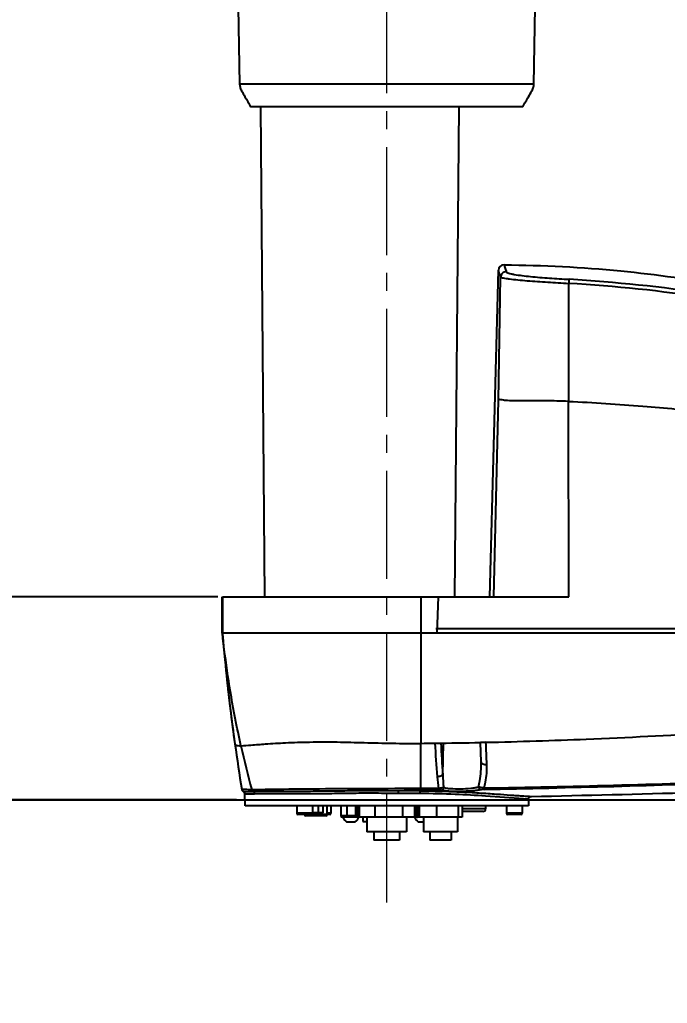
# Model space of a CAD drawing. Header units: millimetres. Extents: x 4086 to 8300, y 123 to 1549.
# Drawn here: x 6868.9 to 6983.2, y 836.6 to 1010.3 of the extents above; entities that cross this region are included whole.
import ezdxf

# ---------------------------------------------------------------- set-up
doc = ezdxf.new("R2010")
doc.units = ezdxf.units.MM
doc.linetypes.add('CENTER2', pattern=[28.575, 19.05, -3.175, 3.175, -3.175])
doc.layers.add('中心线层', color=7, linetype='CENTER2', lineweight=0)
doc.layers.add('标注层', color=7, linetype='Continuous', lineweight=0)
doc.layers.add('外形图', color=7, linetype='Continuous')
doc.styles.add('思源黑', font='SourceHanSansCN-Normal.ttf')
doc.dimstyles.new('尺寸标注_1_4比例', dxfattribs={"dimtxt": 7, "dimasz": 6, "dimexe": 2, "dimexo": 1.5, "dimgap": 1, "dimtad": 1, "dimdec": 1, "dimlfac": 4, "dimdsep": 46, "dimtxsty": '思源黑', "dimcen": 0.09, "dimadec": 0, "dimazin": 0, "dimtp": 0.01, "dimtm": 0.01, "dimtfac": 1, "dimtdec": 1, "dimtofl": 0, "dimtmove": 0, "dimatfit": 3, "dimfxl": 1, "dimtolj": 1, "dimarcsym": 0})

# ---------------------------------------------------------------- blocks, each defined once
blk = doc.blocks.new('*D1290')
at = {"layer": 'Defpoints', "color": 0}
for p in [(6705.98, 1089.99), (6723.13, 1089.99), (7085.41, 872.48)]:
    blk.add_point(p, dxfattribs=at)
at = {"layer": '标注层', "color": 0, "lineweight": -2}
for p, q in [((6721.63, 1089.99), (6703.98, 1089.99)), ((6705.98, 878.48), (6705.98, 1083.99)), ((7083.91, 872.48), (6703.98, 872.48))]:
    blk.add_line(p, q, dxfattribs=at)
at = {"layer": '标注层', "color": 0}
for points in [[(6706.98, 1083.99), (6704.98, 1083.99), (6705.98, 1089.99)], [(6704.98, 878.48), (6706.98, 878.48), (6705.98, 872.48)]]:
    blk.add_solid(points, dxfattribs=at)
at = {"layer": '标注层', "color": 0, "insert": (6701.35, 981.24), "char_height": 7, "attachment_point": 5, "rotation": 90, "style": '思源黑'}
blk.add_mtext('\\A1;435.2', dxfattribs=at)
blk = doc.blocks.new('*D1291')
at = {"layer": 'Defpoints', "color": 0}
for p in [(6765.88, 908.39), (6904.65, 908.39), (6908.65, 872.54)]:
    blk.add_point(p, dxfattribs=at)
at = {"layer": '标注层', "color": 0, "lineweight": -2}
for p, q in [((6903.15, 908.39), (6763.88, 908.39)), ((6765.88, 878.54), (6765.88, 902.39)), ((6907.15, 872.54), (6763.88, 872.54))]:
    blk.add_line(p, q, dxfattribs=at)
at = {"layer": '标注层', "color": 0}
for points in [[(6766.88, 902.39), (6764.88, 902.39), (6765.88, 908.39)], [(6764.88, 878.54), (6766.88, 878.54), (6765.88, 872.54)]]:
    blk.add_solid(points, dxfattribs=at)
at = {"layer": '标注层', "color": 0, "insert": (6761.32, 887.27), "char_height": 7, "attachment_point": 5, "rotation": 90, "style": '思源黑'}
blk.add_mtext('\\A1;72', dxfattribs=at)
blk = doc.blocks.new('*D1296')
at = {"layer": 'Defpoints', "color": 0}
for p in [(6825.63, 1097.49), (7146.83, 1097.49), (7071.18, 836.63)]:
    blk.add_point(p, dxfattribs=at)
at = {"layer": '标注层', "color": 0, "lineweight": -2}
for p, q in [((6827.13, 1097.49), (7148.83, 1097.49)), ((7146.83, 842.63), (7146.83, 1091.49)), ((7072.68, 836.63), (7148.83, 836.63))]:
    blk.add_line(p, q, dxfattribs=at)
at = {"layer": '标注层', "color": 0}
for points in [[(7147.83, 1091.49), (7145.83, 1091.49), (7146.83, 1097.49)], [(7145.83, 842.63), (7147.83, 842.63), (7146.83, 836.63)]]:
    blk.add_solid(points, dxfattribs=at)
at = {"layer": '标注层', "color": 0, "insert": (7142.2, 969.51), "char_height": 7, "attachment_point": 5, "rotation": 90, "style": '思源黑'}
blk.add_mtext('\\A1;523.7', dxfattribs=at)
blk = doc.blocks.new('*D1348')
at = {"layer": 'Defpoints', "color": 0}
for p in [(6763.68, 1015.88), (6766.1, 1015.88), (6905.35, 908.39)]:
    blk.add_point(p, dxfattribs=at)
at = {"layer": '标注层', "color": 0, "lineweight": -2}
for p, q in [((6765.18, 1015.88), (6768.1, 1015.88)), ((6766.1, 914.39), (6766.1, 1009.88)), ((6903.85, 908.39), (6764.1, 908.39))]:
    blk.add_line(p, q, dxfattribs=at)
at = {"layer": '标注层', "color": 0}
for points in [[(6767.1, 1009.88), (6765.1, 1009.88), (6766.1, 1015.88)], [(6765.1, 914.39), (6767.1, 914.39), (6766.1, 908.39)]]:
    blk.add_solid(points, dxfattribs=at)
at = {"layer": '标注层', "color": 0, "insert": (6761.46, 962.14), "char_height": 7, "attachment_point": 5, "rotation": 90, "style": '思源黑'}
blk.add_mtext('\\A1;430', dxfattribs=at)

msp = doc.modelspace()

# ---------------------------------------------------------------- linework, layer by layer
at = {"layer": '中心线层'}
msp.add_line((6933.6752, 854.417), (6933.6752, 1101.6827), dxfattribs=at)
at = {"layer": '外形图', "color": 7, "linetype": 'Continuous'}
for p, q in [((6907.4859, 1012.3757), (6907.7214, 998.8846)), ((6959.6289, 998.8846), (6959.8644, 1012.3757)), ((6959.6289, 998.8846), (6907.7214, 998.8846)), ((6957.6752, 994.8846), (6909.6752, 994.8846)), ((6912.1828, 908.3941), (6911.4382, 994.8846)), ((6945.689, 908.3941), (6946.4341, 994.8846)), ((6951.8483, 908.3941), (6953.3853, 966.0289)), ((6953.3878, 943.1104), (6953.7689, 964.8178)), ((6965.7759, 963.7043), (6965.7587, 942.8836)), ((6952.5657, 908.3885), (6953.3878, 943.1103)), ((6965.8014, 908.3941), (6965.7587, 942.8836)), ((6904.6453, 901.9846), (6904.6453, 908.3941)), ((6904.7051, 908.3941), (6904.7051, 901.9846)), ((6904.7051, 908.3941), (6965.8014, 908.3941)), ((6939.7441, 901.9846), (6939.7441, 908.3941)), ((6942.7476, 908.3941), (6942.5242, 901.9964)), ((6912.6644, 901.9858), (6904.6453, 901.9846)), ((6904.6899, 901.7965), (6904.7354, 901.2676)), ((6904.7354, 901.2676), (6904.8769, 899.6885)), ((7097.1752, 901.9846), (6912.6644, 901.9858)), ((6939.6801, 901.9846), (6939.6797, 882.5141)), ((7097.1483, 902.7346), (6942.3335, 902.7346)), ((7097.1484, 902.7346), (6942.55, 902.7346)), ((6904.8769, 899.6885), (6905.0525, 897.8486)), ((6905.0525, 897.8486), (6905.2626, 895.7755)), ((6905.2626, 895.7755), (6905.5395, 893.1705)), ((6905.8381, 890.527), (6906.2777, 886.9179)), ((6906.0517, 888.7354), (6906.0565, 888.6961)), ((6906.2777, 886.9179), (6906.4781, 885.3674)), ((6906.4781, 885.3674), (6906.6948, 883.7497)), ((6906.6948, 883.7497), (6906.8776, 882.4284)), ((6939.6793, 874.5463), (6939.6798, 882.5144)), ((6943.5462, 876.9675), (6943.6895, 882.5628)), ((6950.3286, 879.242), (6950.2388, 882.6808)), ((6908.1053, 874.3887), (6908.1261, 874.3069)), ((6908.1053, 874.3887), (6908.1053, 874.3887)), ((6908.1261, 874.3069), (6908.1712, 874.2108)), ((6908.1712, 874.2108), (6908.2197, 874.1439)), ((6908.1961, 874.1737), (6908.1968, 874.1727)), ((6908.1968, 874.1727), (6908.2707, 874.0925)), ((6908.1968, 874.1727), (6908.2015, 874.1664)), ((6908.2197, 874.1439), (6908.2811, 874.0837)), ((6908.2707, 874.0925), (6908.363, 874.0284)), ((6908.2811, 874.0837), (6908.3631, 874.0284)), ((6908.361, 874.0295), (6908.3611, 874.0295)), ((6908.3835, 874.0165), (6908.4214, 873.9907)), ((6908.4468, 873.9702), (6908.4956, 873.9216)), ((6908.612, 873.6805), (6908.6196, 873.6054)), ((6908.6196, 873.6054), (6908.7701, 873.6079)), ((6908.6752, 871.4846), (6908.6196, 873.6054)), ((6908.7701, 873.6079), (6910.3349, 873.6065)), ((6939.6792, 874.1459), (6939.6792, 874.2134)), ((6958.6076, 872.6681), (6957.8229, 872.716)), ((6958.706, 872.6625), (6958.6076, 872.6681)), ((6958.706, 872.6625), (6958.6752, 871.4846)), ((6958.6752, 871.4846), (6908.6752, 871.4846)), ((6917.8402, 871.4846), (6917.8402, 870.1721)), ((6920.5902, 870.1721), (6917.8402, 870.1721)), ((6923.6095, 869.9846), (6918.0277, 869.9846)), ((6920.5902, 871.4846), (6920.5902, 870.1721)), ((6922.463, 870.2346), (6920.5902, 870.2346)), ((6921.6577, 870.2346), (6921.6577, 871.4846)), ((6922.0038, 870.2346), (6922.0038, 869.9846)), ((6922.463, 870.2346), (6922.463, 871.4846)), ((6923.797, 870.1721), (6923.1743, 870.1721)), ((6923.176, 869.9846), (6923.176, 871.4846)), ((6923.797, 871.4846), (6923.797, 870.1721)), ((6925.5982, 871.4846), (6925.5982, 869.7346)), ((6926.701, 869.7346), (6926.701, 871.4846)), ((6928.1595, 871.4846), (6928.1595, 869.7346)), ((6928.349, 871.4846), (6928.349, 869.7346)), ((6928.649, 869.4846), (6928.6491, 871.4846)), ((6928.7859, 871.4846), (6928.7859, 869.4846)), ((6931.5756, 871.4846), (6931.5756, 869.4846)), ((6936.4669, 871.4846), (6936.4669, 869.4846)), ((6938.5686, 871.4846), (6938.5686, 869.4846)), ((6938.6991, 871.4846), (6938.699, 869.4846)), ((6938.999, 869.7346), (6938.999, 871.4846)), ((6939.1875, 869.7346), (6939.1875, 871.4846)), ((6939.3733, 871.4846), (6939.3733, 869.4846)), ((6942.4585, 871.4846), (6942.4585, 869.4846)), ((6946.2619, 871.4846), (6946.2619, 869.4846)), ((6946.9801, 871.4846), (6946.9801, 869.4846)), ((6951.1248, 870.9846), (6946.9801, 870.9846)), ((6950.6247, 870.4846), (6946.9801, 870.4846)), ((6951.1248, 871.4846), (6951.1248, 870.9846)), ((6954.8002, 871.4846), (6954.8002, 870.1721)), ((6957.5502, 870.1721), (6954.8002, 870.1721)), ((6957.3627, 869.9846), (6954.9877, 869.9846)), ((6957.5502, 871.4846), (6957.5502, 870.1721)), ((6922.926, 869.7346), (6919.426, 869.7346)), ((6928.2519, 869.7346), (6925.5982, 869.7346)), ((6928.5555, 869.4846), (6925.8486, 869.4846)), ((6926.5982, 868.6596), (6928.0982, 868.6596)), ((6928.7839, 869.7346), (6928.349, 869.7346)), ((6938.749, 869.4846), (6928.599, 869.4846)), ((6929.4488, 869.4846), (6929.4488, 868.7346)), ((6929.4488, 868.7346), (6930.1753, 868.7346)), ((6930.1772, 869.4846), (6930.1772, 866.9096)), ((6937.1772, 869.4846), (6937.1772, 866.9096)), ((6938.999, 869.7346), (6938.5667, 869.7346)), ((6946.9801, 869.4846), (6938.7916, 869.4846)), ((6939.3733, 869.7346), (6939.0219, 869.7346)), ((6939.2482, 868.6596), (6940.1767, 868.6596)), ((6940.1767, 869.4846), (6940.1767, 866.9096)), ((6946.1767, 869.4846), (6946.1767, 866.9096)), ((6937.1772, 866.9096), (6930.1772, 866.9096)), ((6931.4272, 866.9096), (6931.4272, 865.4096)), ((6935.9272, 866.9096), (6935.9272, 865.4096)), ((6946.1767, 866.9096), (6940.1767, 866.9096)), ((6941.3017, 866.9096), (6941.3017, 865.4096)), ((6945.0517, 866.9096), (6945.0517, 865.4096)), ((6935.9272, 865.4096), (6931.4272, 865.4096)), ((6945.0517, 865.4096), (6941.3017, 865.4096))]:
    msp.add_line(p, q, dxfattribs=at)
for points in [[(6905.5395, 893.1705), (6905.61, 892.5311), (6905.8381, 890.527)], [(6908.361, 874.0295), (6908.3834, 874.0165), (6908.4468, 873.9702)], [(6908.4214, 873.9907), (6908.454, 873.9639), (6908.481, 873.9378)], [(6908.481, 873.9378), (6908.5027, 873.9138), (6908.5191, 873.8932), (6908.5306, 873.8773), (6908.5342, 873.8721)], [(6908.4976, 873.9197), (6908.5337, 873.8727), (6908.5624, 873.8249)], [(6908.5624, 873.8249), (6908.5923, 873.7559), (6908.612, 873.6805)]]:
    msp.add_lwpolyline(points, dxfattribs=at)
for centre, radius, start, end in [((6954.3692, 966.0027), 0.9843, 89.363736, 178.47259), ((7303.0159, 936.6737), 399.8483, 184.976984, 186.885821), ((7249.8674, 930.5543), 346.3497, 186.941458, 187.987154), ((7240.8508, 929.3148), 337.2483, 187.991474, 189.373248), ((7074.5228, 919.0055), 170.6099, 192.48894, 195.182205), ((6930.6684, 1793.0275), 910.5534, 270.5670237, 270.7220998), ((6931.0314, 1766.5488), 884.0766, 270.7202176, 271.2448824), ((7985.7487, 957.961), 1046.3262, 184.1334528, 184.4587049), ((8371.6602, 961.6835), 1430.6245, 183.1706232, 183.3948204), ((6907.2367, 3280.8726), 2406.8675, 271.0386015, 273.2154972), ((6908.6061, 874.4729), 0.5078, 204.110859, 209.227602), ((6908.5889, 874.4631), 0.488, 209.209956, 216.353805), ((6908.5941, 874.4677), 0.4948, 217.514884, 222.019422), ((6908.6037, 874.4763), 0.5078, 222.013337, 225.812529), ((6908.1193, 873.5938), 0.4997, 20.527628, 28.622573), ((6936.3681, 534.7261), 338.9509, 89.458753, 90.106134), ((6936.3099, 502.5236), 371.6376, 89.480553, 90.083435), ((6877.8732, 4719.114), 3846.8246, 271.211336, 271.6355529), ((6918.0277, 870.1721), 0.1875, 180, 270), ((6919.426, 869.9846), 0.25, 180, 270), ((6920.4027, 870.1721), 0.1875, 270, 0), ((6922.926, 869.9846), 0.25, 270, 0), ((6923.6095, 870.1721), 0.1875, 270, 0), ((6950.6248, 870.9846), 0.5, 270, 0), ((6954.9877, 870.1721), 0.1875, 180, 270), ((6957.3627, 870.1721), 0.1875, 270, 0), ((6925.8482, 869.7346), 0.25, 180, 270), ((6927.3482, 869.9619), 1.5028, 198.517152, 240.061662), ((6927.3482, 869.9619), 1.5028, 299.938338, 341.482848), ((6928.599, 869.7346), 0.25, 180, 270), ((6939.9982, 869.9619), 1.5028, 198.517152, 240.061662), ((6938.749, 869.7346), 0.25, 270, 0)]:
    msp.add_arc(centre, radius, start, end, dxfattribs=at)
for points, knots in [([(6907.7214, 998.8846), (6907.7245, 998.7087), (6907.756, 998.4285), (6907.899, 998.0445), (6908.1764, 997.4712), (6908.7876, 996.4165), (6909.3335, 995.4765), (6909.6752, 994.8846)], [0, 0, 0, 0, 0.11761561, 0.18567085, 0.27306325, 0.54314582, 1, 1, 1, 1]), ([(6957.6752, 994.8846), (6958.0169, 995.4765), (6958.5627, 996.4165), (6959.1739, 997.4712), (6959.4513, 998.0445), (6959.5943, 998.4285), (6959.6258, 998.7087), (6959.6289, 998.8846)], [0, 0, 0, 0, 0.45685418, 0.72693675, 0.81432915, 0.88238439, 1, 1, 1, 1]), ([(6953.7689, 964.8178), (6953.7058, 965.0014), (6953.6055, 965.284), (6953.4764, 965.7384), (6953.426, 965.8401), (6953.3855, 966.0529), (6953.3853, 966.0289)], [0, 0, 0, 0, 0.45845209, 0.76695338, 0.94347642, 1, 1, 1, 1]), ([(6954.7747, 965.766), (6954.5252, 965.7702), (6954.0039, 965.5754), (6953.7773, 965.0658), (6953.7689, 964.8178)], [0, 0, 0, 0, 0.50145769, 1, 1, 1, 1]), ([(6954.3801, 966.9869), (6961.2522, 966.9106), (6974.4686, 966.2724), (7000.4482, 962.563), (7019.1218, 957.2702), (7031.4959, 953.3035)], [0, 0, 0, 0, 0.26224659, 0.50415313, 1, 1, 1, 1]), ([(6954.3824, 966.9869), (6954.3824, 967.011), (6954.4239, 966.7967), (6954.4744, 966.6943), (6954.6057, 966.2362), (6954.7074, 965.9513), (6954.7715, 965.7661)], [0, 0, 0, 0, 0.05643318, 0.23275555, 0.54112714, 1, 1, 1, 1]), ([(6954.7747, 965.766), (6954.7935, 965.7119), (6954.9516, 965.6198), (6955.2356, 965.5147), (6955.673, 965.4026), (6956.446, 965.2459), (6957.5893, 965.0728), (6959.0946, 964.9019), (6960.7184, 964.7617), (6962.9788, 964.5992), (6964.6926, 964.4981), (6965.8412, 964.4253)], [0, 0, 0, 0, 0.01532578, 0.04368136, 0.08423019, 0.13461338, 0.25553567, 0.39322583, 0.54036067, 0.6918409, 1, 1, 1, 1]), ([(6953.7689, 964.8178), (6953.8004, 964.7744), (6953.9806, 964.734), (6954.2875, 964.6573), (6954.7715, 964.5872), (6955.6219, 964.4703), (6956.8748, 964.3297), (6958.5161, 964.178), (6960.2777, 964.044), (6962.7091, 963.884), (6964.5473, 963.7823), (6965.7759, 963.7043)], [0, 0, 0, 0, 0.01331615, 0.04125795, 0.08203278, 0.13301833, 0.25537616, 0.3946601, 0.54267572, 0.69416904, 1, 1, 1, 1]), ([(6965.8412, 964.4253), (6965.8353, 964.3951), (6965.8083, 964.1549), (6965.7909, 963.9144), (6965.7759, 963.7043)], [0, 0, 0, 0, 0.12742003, 1, 1, 1, 1]), ([(7060.4738, 939.7484), (7052.8467, 942.6816), (7037.5648, 948.4889), (7014.2657, 956.1975), (6990.2727, 961.6306), (6973.948, 963.1907), (6965.7759, 963.7043)], [0, 0, 0, 0, 0.24980989, 0.4997432, 0.74968483, 1, 1, 1, 1]), ([(7060.6524, 940.3813), (7053.0029, 943.2795), (7037.7111, 949.119), (7014.3889, 956.8748), (6990.365, 962.3299), (6974.0202, 963.9071), (6965.8412, 964.4253)], [0, 0, 0, 0, 0.24973727, 0.49974091, 0.74979677, 1, 1, 1, 1]), ([(6965.7587, 942.8836), (6965.0771, 942.9128), (6963.7166, 942.9488), (6961.6862, 942.9623), (6959.6994, 942.957), (6957.8094, 942.9538), (6956.1708, 942.9872), (6954.7786, 942.9918), (6954.0333, 943.1377), (6953.4418, 943.2335), (6953.3879, 943.1103)], [0, 0, 0, 0, 0.16518159, 0.3295431, 0.49149069, 0.646855, 0.78514626, 0.89463602, 0.96744891, 1, 1, 1, 1]), ([(6965.7586, 942.882), (6970.1379, 942.6846), (6978.3932, 942.0951), (6990.5867, 941.0221), (7003.5884, 939.643), (7018.9495, 937.2501), (7035.9103, 934.0019), (7052.2193, 930.5878), (7066.2836, 927.4073), (7074.7653, 925.3624), (7078.7621, 924.3798)], [0, 0, 0, 0, 0.1146575, 0.21641155, 0.32016996, 0.45655607, 0.62287369, 0.77180652, 0.89235208, 1, 1, 1, 1]), ([(6907.9499, 882.111), (6907.5943, 883.7157), (6906.2332, 890.2924), (6905.2398, 896.944), (6904.6773, 901.9846)], [0, 0, 0, 0, 0.24475151, 1, 1, 1, 1]), ([(6951.1829, 882.7019), (6957.0874, 882.8365), (6970.2198, 883.2692), (6987.3491, 884.1553), (7002.8104, 885.1292), (7015.4784, 886.0337), (7028.6661, 887.1384), (7037.5913, 888.194), (7042.1006, 888.7611)], [0, 0, 0, 0, 0.19437861, 0.43242462, 0.56449246, 0.7042503, 0.85042103, 1, 1, 1, 1]), ([(6906.8776, 882.4286), (6906.8844, 882.382), (6906.9511, 882.28), (6907.1392, 882.1587), (6907.4904, 882.0947), (6907.7734, 882.1012), (6907.9499, 882.111)], [0, 0, 0, 0, 0.11867522, 0.28666338, 0.55481356, 1, 1, 1, 1]), ([(6907.9498, 882.1109), (6908.5369, 882.1306), (6909.9825, 882.2389), (6912.5971, 882.453), (6916.0529, 882.6559), (6918.6517, 882.7334), (6920.0765, 882.7567)], [0, 0, 0, 0, 0.14509604, 0.35790874, 0.64803925, 1, 1, 1, 1]), ([(6920.0765, 882.7567), (6921.691, 882.7831), (6924.9067, 882.7816), (6929.7644, 882.6504), (6934.6831, 882.5154), (6938.0039, 882.4976), (6939.6797, 882.5144)], [0, 0, 0, 0, 0.24708152, 0.49194, 0.74356432, 1, 1, 1, 1]), ([(6949.8907, 874.8277), (6949.9758, 875.1896), (6950.2646, 876.6429), (6950.3575, 878.1331), (6950.3286, 879.242)], [0, 0, 0, 0, 0.25098544, 1, 1, 1, 1]), ([(6950.3286, 879.242), (6950.3303, 879.1779), (6950.4067, 879.0254), (6950.6492, 878.8812), (6950.9732, 878.7926), (6951.216, 878.7777), (6951.339, 878.7808)], [0, 0, 0, 0, 0.16123814, 0.39312667, 0.69075411, 1, 1, 1, 1]), ([(6950.8829, 874.6537), (6950.974, 874.9916), (6951.2819, 876.3448), (6951.3808, 877.7445), (6951.339, 878.7808)], [0, 0, 0, 0, 0.2522968, 1, 1, 1, 1]), ([(6943.5462, 876.9677), (6943.5196, 876.9179), (6943.4094, 876.8239), (6943.0936, 876.6779), (6942.7984, 876.6313), (6942.5891, 876.619)], [0, 0, 0, 0, 0.16212171, 0.39771165, 1, 1, 1, 1]), ([(6950.8829, 874.6537), (6958.493, 874.7593), (6973.7219, 875.0976), (7004.1779, 876.0957), (7027.0164, 877.1791), (7042.2282, 878.1105)], [0, 0, 0, 0, 0.24976257, 0.4998628, 1, 1, 1, 1]), ([(6908.1503, 874.383), (6908.1391, 874.3837), (6908.1286, 874.3874), (6908.1057, 874.3848), (6908.1053, 874.3887)], [0, 0, 0, 0, 0.74075683, 1, 1, 1, 1]), ([(6909.8673, 874.3246), (6909.4807, 874.3331), (6908.9082, 874.35), (6908.3359, 874.3717), (6908.1503, 874.383)], [0, 0, 0, 0, 0.67533116, 1, 1, 1, 1]), ([(6908.3621, 874.0303), (6908.3635, 874.03), (6908.3736, 874.0285), (6908.3839, 874.0283), (6908.3926, 874.0282)], [0, 0, 0, 0, 0.14474414, 1, 1, 1, 1]), ([(6908.3926, 874.0282), (6908.4008, 874.028), (6908.4479, 874.0283), (6908.495, 874.0295), (6908.5338, 874.0301)], [0, 0, 0, 0, 0.17463354, 1, 1, 1, 1]), ([(6908.5338, 874.0301), (6908.5456, 874.0302), (6908.5989, 874.0308), (6908.6522, 874.0311), (6908.6937, 874.0313)], [0, 0, 0, 0, 0.2207975, 1, 1, 1, 1]), ([(6908.6937, 874.0313), (6908.7767, 874.0318), (6909.2424, 874.0337), (6909.7082, 874.0334), (6910.091, 874.0332)], [0, 0, 0, 0, 0.17814381, 1, 1, 1, 1]), ([(6910.091, 874.0332), (6910.0113, 874.0795), (6909.9214, 874.1782), (6909.8763, 874.294), (6909.8673, 874.3246)], [0, 0, 0, 0, 0.74312788, 1, 1, 1, 1]), ([(6939.6793, 874.5461), (6936.6269, 874.5283), (6930.6617, 874.5064), (6922.3093, 874.4701), (6915.4243, 874.4144), (6911.4525, 874.3387), (6909.8675, 874.3245)], [0, 0, 0, 0, 0.30716523, 0.6002648, 0.84049564, 1, 1, 1, 1]), ([(6910.091, 874.0333), (6910.1631, 873.9914), (6910.2873, 873.8636), (6910.3329, 873.6925), (6910.3349, 873.6065)], [0, 0, 0, 0, 0.49227122, 1, 1, 1, 1]), ([(6935.7687, 874.1608), (6934.4178, 874.1516), (6931.7333, 874.1569), (6927.7628, 874.1301), (6923.9415, 874.0799), (6919.433, 874.0399), (6914.8441, 874.043), (6911.4573, 874.0371), (6910.0911, 874.0333)], [0, 0, 0, 0, 0.15782951, 0.31363269, 0.46388447, 0.60431471, 0.84037898, 1, 1, 1, 1]), ([(6935.7402, 873.6765), (6934.4056, 873.6745), (6931.7523, 873.7188), (6927.8296, 873.7023), (6924.0558, 873.6354), (6920.5268, 873.5948), (6917.3335, 873.6023), (6913.9739, 873.611), (6911.6878, 873.6147), (6910.3349, 873.6065)], [0, 0, 0, 0, 0.15760291, 0.3133228, 0.46317662, 0.60329142, 0.73005564, 0.84024307, 1, 1, 1, 1]), ([(6935.7325, 873.6765), (6935.7326, 873.7377), (6935.7347, 873.8463), (6935.7399, 873.9914), (6935.7531, 874.0889), (6935.7572, 874.1462), (6935.7687, 874.1608)], [0, 0, 0, 0, 0.3773537, 0.67153426, 0.8852762, 1, 1, 1, 1]), ([(6957.8229, 872.716), (6955.5868, 872.8607), (6951.5748, 873.1881), (6945.4912, 873.552), (6941.6384, 873.6418), (6939.57, 873.6619)], [0, 0, 0, 0, 0.36772709, 0.66054918, 1, 1, 1, 1]), ([(6939.5701, 873.6619), (6939.5717, 873.7709), (6939.5825, 873.9218), (6939.6288, 874.0793), (6939.66, 874.1369), (6939.6792, 874.1458)], [0, 0, 0, 0, 0.64733005, 0.87397383, 1, 1, 1, 1]), ([(6939.6775, 874.1456), (6941.021, 874.1326), (6943.6158, 874.0858), (6947.3335, 873.9395), (6950.6735, 873.7416), (6953.5409, 873.5376), (6955.6047, 873.3859), (6956.9531, 873.2913), (6957.7441, 873.239), (6958.3205, 873.2001), (6958.838, 873.1727), (6958.9644, 873.1586), (6959.2255, 873.1504), (6959.1959, 873.1492)], [0, 0, 0, 0, 0.20619215, 0.3982621, 0.57098782, 0.71956774, 0.83969047, 0.88798087, 0.92796216, 0.95932918, 0.98191165, 0.99545268, 1, 1, 1, 1]), ([(6939.6792, 874.2134), (6939.6846, 874.2483), (6939.6794, 874.3601), (6939.6808, 874.4706), (6939.6793, 874.5461)], [0, 0, 0, 0, 0.31883627, 1, 1, 1, 1]), ([(6942.8451, 874.2606), (6942.5754, 874.2565), (6941.5207, 874.2403), (6940.4659, 874.225), (6939.6809, 874.214)], [0, 0, 0, 0, 0.25568458, 1, 1, 1, 1]), ([(6942.82, 874.2604), (6942.8249, 874.2698), (6942.8279, 874.3033), (6942.838, 874.4044), (6942.8384, 874.4973), (6942.839, 874.5675)], [0, 0, 0, 0, 0.10382531, 0.31673713, 1, 1, 1, 1]), ([(6943.7229, 874.7139), (6943.6748, 874.6953), (6943.5561, 874.6655), (6943.2624, 874.6096), (6943.0156, 874.5833), (6942.839, 874.5675)], [0, 0, 0, 0, 0.17232691, 0.4071588, 1, 1, 1, 1]), ([(6943.2784, 874.2304), (6943.2539, 874.2355), (6943.1109, 874.26), (6942.965, 874.2627), (6942.8451, 874.2606)], [0, 0, 0, 0, 0.17292208, 1, 1, 1, 1]), ([(6943.2784, 874.2306), (6943.3915, 874.239), (6943.6212, 874.3585), (6943.7152, 874.5942), (6943.7229, 874.7139)], [0, 0, 0, 0, 0.48606859, 1, 1, 1, 1]), ([(6950.3251, 874.3448), (6950.0976, 874.2913), (6949.573, 874.2074), (6948.3504, 874.0771), (6946.6818, 874.0095), (6945.0434, 874.0293), (6943.9177, 874.1194), (6943.4646, 874.1852), (6943.2784, 874.2304)], [0, 0, 0, 0, 0.09909967, 0.22483939, 0.52119814, 0.80644564, 0.91876915, 1, 1, 1, 1]), ([(6943.7229, 874.7139), (6943.8856, 874.669), (6944.283, 874.6034), (6945.269, 874.5136), (6946.7041, 874.4932), (6948.1647, 874.5619), (6949.2343, 874.6902), (6949.6923, 874.776), (6949.8907, 874.8277)], [0, 0, 0, 0, 0.08165593, 0.19412526, 0.47903198, 0.77501306, 0.90078321, 1, 1, 1, 1]), ([(6950.3252, 874.3451), (6950.2162, 874.3511), (6949.991, 874.476), (6949.9015, 874.707), (6949.8907, 874.8277)], [0, 0, 0, 0, 0.47374308, 1, 1, 1, 1]), ([(6950.8829, 874.6537), (6950.6933, 874.6716), (6950.3597, 874.7111), (6950.0283, 874.7792), (6949.8907, 874.8277)], [0, 0, 0, 0, 0.56629483, 1, 1, 1, 1]), ([(6950.8636, 874.4006), (6950.8116, 874.3996), (6950.6313, 874.3915), (6950.4505, 874.3736), (6950.3251, 874.345)], [0, 0, 0, 0, 0.28819371, 1, 1, 1, 1]), ([(6950.8636, 874.4006), (6950.8683, 874.4105), (6950.872, 874.4413), (6950.8806, 874.525), (6950.882, 874.5993), (6950.8829, 874.6537)], [0, 0, 0, 0, 0.12917597, 0.35805962, 1, 1, 1, 1]), ([(6958.706, 872.6625), (6958.7076, 872.718), (6958.7224, 872.7915), (6958.7513, 872.8587), (6958.7592, 872.8744)], [0, 0, 0, 0, 0.76006347, 1, 1, 1, 1]), ([(6958.8604, 873.0108), (6958.8812, 873.0308), (6958.9763, 873.1084), (6959.1022, 873.1471), (6959.1959, 873.1492)], [0, 0, 0, 0, 0.2349637, 1, 1, 1, 1]), ([(6920.0468, 869.7346), (6920.0384, 869.7346), (6920.0239, 869.7666), (6920.0144, 869.8142), (6920.0054, 869.8944), (6920.0037, 869.9527), (6920.0037, 869.9846)], [0, 0, 0, 0, 0.09745561, 0.31373967, 0.63014357, 1, 1, 1, 1]), ([(6922.0038, 869.9846), (6922.0038, 869.9527), (6922.0054, 869.8944), (6922.0144, 869.8142), (6922.024, 869.7666), (6922.0385, 869.7346), (6922.0469, 869.7346)], [0, 0, 0, 0, 0.36985643, 0.68626033, 0.90254439, 1, 1, 1, 1]), ([(6926.7935, 869.4846), (6926.7608, 869.4846), (6926.7058, 869.5924), (6926.701, 869.675), (6926.701, 869.7346)], [0, 0, 0, 0, 0.35431074, 1, 1, 1, 1]), ([(6928.1595, 869.7346), (6928.1595, 869.7131), (6928.1636, 869.6396), (6928.1772, 869.5624), (6928.2057, 869.5181)], [0, 0, 0, 0, 0.28999714, 1, 1, 1, 1]), ([(6928.2057, 869.5181), (6928.209, 869.513), (6928.2201, 869.4976), (6928.2385, 869.4846), (6928.2519, 869.4846)], [0, 0, 0, 0, 0.31037712, 1, 1, 1, 1]), ([(6939.095, 869.4846), (6939.114, 869.4846), (6939.1566, 869.5292), (6939.1684, 869.5778), (6939.1751, 869.6096)], [0, 0, 0, 0, 0.36922138, 1, 1, 1, 1])]:
    msp.add_open_spline(points, degree=3, knots=knots, dxfattribs=at)
for points in [[(6951.183, 882.7018), (6950.8681, 882.6947), (6950.5533, 882.6876), (6950.2385, 882.6808)], [(6951.339, 878.7808), (6951.2874, 880.0878), (6951.2354, 881.3949), (6951.183, 882.7019)], [(6943.5462, 876.9677), (6943.5766, 876.2147), (6943.6323, 875.462), (6943.7229, 874.7139)], [(6942.5891, 876.619), (6942.6424, 875.9322), (6942.7237, 875.2467), (6942.839, 874.5675)], [(6908.1053, 874.3887), (6908.1123, 874.3464), (6908.1251, 874.3047), (6908.1427, 874.2655)], [(6908.2498, 874.1122), (6908.2823, 874.0806), (6908.3194, 874.053), (6908.3592, 874.0312)], [(6908.4959, 873.9214), (6908.4572, 873.9653), (6908.4105, 874.0032), (6908.3592, 874.0312)], [(6908.5579, 873.8332), (6908.5406, 873.8647), (6908.5196, 873.8944), (6908.4959, 873.9214)], [(6908.6196, 873.6054), (6908.6182, 873.661), (6908.6068, 873.717), (6908.5872, 873.769)], [(6939.6792, 874.2134), (6938.3758, 874.1945), (6937.0722, 874.1772), (6935.7687, 874.1608)], [(6942.839, 874.5675), (6941.7858, 874.5594), (6940.7325, 874.5523), (6939.6793, 874.5463)], [(6958.7592, 872.8744), (6958.7844, 872.9251), (6958.8195, 872.9717), (6958.8604, 873.0108)], [(6939.1751, 869.6096), (6939.1838, 869.6506), (6939.1875, 869.6927), (6939.1875, 869.7346)]]:
    msp.add_open_spline(points, degree=3, dxfattribs=at)

# ---------------------------------------------------------------- dimensions: what is measured, and where the dimension line sits
at = {"layer": '标注层'}
for base, p1, p2, text, picture, middle in [((7146.8315, 1097.4867), (7071.1752, 836.6346), (6825.6288, 1097.4867), '523.7', '*D1296', (7146.8315, 969.5096)), ((6765.8781, 908.3941), (6908.6474, 872.545), (6904.6453, 908.3941), '72', '*D1291', (6765.8781, 887.2653))]:
    dim = msp.add_linear_dim(base=base, p1=p1, p2=p2, angle=90, text=text, dimstyle='尺寸标注_1_4比例', dxfattribs=at)
    dim.commit()
    dim.dimension.update_dxf_attribs({"geometry": picture, "text_midpoint": middle, "dimtype": 160})
dim = msp.add_linear_dim(base=(6705.9844, 1089.9867), p1=(7085.4125, 872.4846), p2=(6723.1288, 1089.9867), angle=90, text='435.2', dimstyle='尺寸标注_1_4比例', dxfattribs=at)
dim.commit()
dim.dimension.update_dxf_attribs({"geometry": '*D1290', "text_midpoint": (6701.3537, 981.2357)})
dim = msp.add_linear_dim(base=(6766.0956, 1015.8846), p1=(6905.354, 908.3941), p2=(6763.6752, 1015.8846), angle=90, dimstyle='尺寸标注_1_4比例', dxfattribs=at)
dim.commit()
dim.dimension.update_dxf_attribs({"geometry": '*D1348', "text_midpoint": (6761.4649, 962.1393)})

doc.saveas('drawing.dxf')
